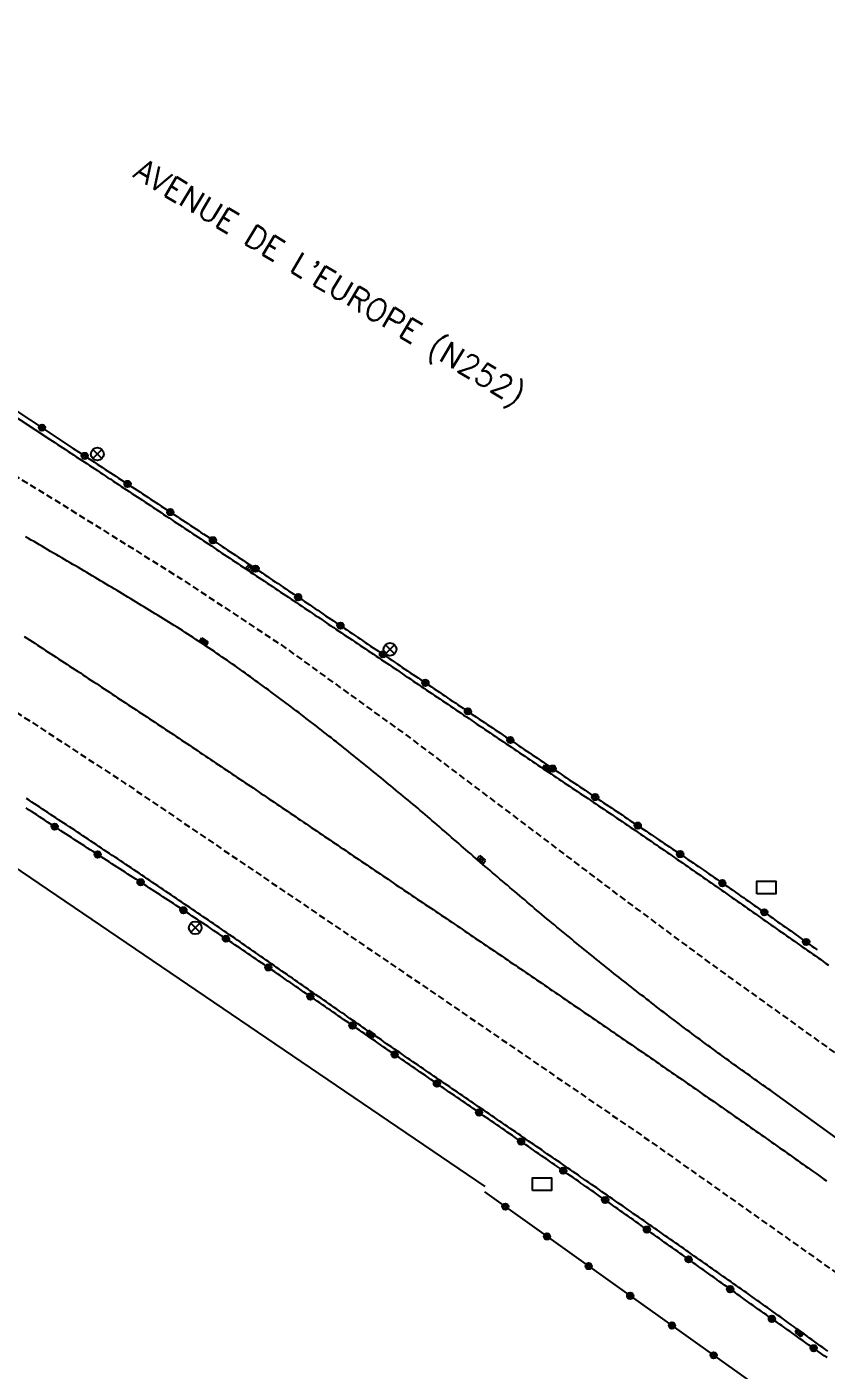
# Model space of a CAD drawing. Header units: millimetres. Extents: x 146603 to 147000, y 145000 to 146000.
# Drawn here: x 146772.8 to 146835.2, y 145455.9 to 145560.9 of the extents above; entities that cross this region are included whole.
import ezdxf
from ezdxf.enums import TextEntityAlignment as Align

# ---------------------------------------------------------------- set-up
doc = ezdxf.new("R2010")
doc.units = ezdxf.units.MM
doc.linetypes.add('DASHED', pattern=[0.75, 0.5, -0.25])
doc.layers.get('0').update_dxf_attribs({"linetype": 'CONTINUOUS'})
for name, color, linetype in [('W0001', 6, 'DASHED'), ('W0008', 7, 'CONTINUOUS'), ('W0302', 3, 'CONTINUOUS'), ('W0322', 7, 'CONTINUOUS'), ('W0400', 7, 'CONTINUOUS'), ('W0469', 7, 'CONTINUOUS'), ('W0989', 7, 'CONTINUOUS'), ('W1471', 7, 'CONTINUOUS')]:
    doc.layers.add(name, color=color, linetype=linetype)
doc.styles.get("Standard").update_dxf_attribs({"font": 'romans.shx', "width": 0.85})

# ---------------------------------------------------------------- blocks, each defined once
blk = doc.blocks.new('T400')
for p, q in [((-0.15, 0.3), (0.15, 0.3)), ((-0.15, -0.25), (-0.15, 0.3)), ((-0.15, 0.15), (0.15, 0.15)), ((-0.15, 0), (0.15, 0)), ((0.15, 0.3), (0.15, -0.25)), ((-0.15, -0.15), (0.15, -0.15)), ((-0.15, -0.25), (-0.15, -0.3)), ((-0.15, -0.3), (0.15, -0.3)), ((0.15, -0.3), (0.15, -0.25))]:
    blk.add_line(p, q)
blk = doc.blocks.new('t322o')
at = {"color": 0, "linetype": 'Continuous'}
for radius in [0.25, 0.15]:
    blk.add_circle((0, 0), radius, dxfattribs=at)
blk = doc.blocks.new('T1471')
at = {"color": 0, "linetype": 'Continuous', "flags": 128}
blk.add_lwpolyline([(-0.75, -0.5), (-0.75, 0.5), (0.75, 0.5), (0.75, -0.5), (-0.75, -0.5)], dxfattribs=at)
blk = doc.blocks.new('T469')
at = {"color": 0, "linetype": 'Continuous', "flags": 128}
for points in [[(-0.35, 0.35), (0.35, -0.35)], [(-0.35, -0.35), (0.35, 0.35)]]:
    blk.add_lwpolyline(points, dxfattribs=at)
at = {"color": 0, "linetype": 'Continuous'}
blk.add_circle((0, 0), 0.5, dxfattribs=at)

msp = doc.modelspace()

# ---------------------------------------------------------------- linework, layer by layer
at = {"layer": 'W0001', "flags": 128}
for points in [[(146714.9, 145560.92), (146724.94, 145554.52), (146735.19, 145548.21), (146738.35, 145546.27), (146761.41, 145532.19), (146774.7, 145524.09), (146784.8, 145517.78), (146792.59, 145512.64), (146802.53, 145505.46), (146810.69, 145499.32), (146818.86, 145493.13), (146826.23, 145487.66), (146834.69, 145481.59), (146880.26, 145448.49), (146904.77, 145430.26), (146927.27, 145413.09), (146944.16, 145399.93), (146958.38, 145388.56), (146973.74, 145376.12), (146987.79, 145364.62), (146999.88, 145354.6), (147000, 145354.47)], [(146707.97, 145547.94), (146718.01, 145541.72), (146727.45, 145535.75), (146731.66, 145533.03), (146747.75, 145522.96), (146762.31, 145513.63), (146780.42, 145501.8), (146803.62, 145486.04), (146821.35, 145473.88), (146838.75, 145461.58), (146858.15, 145447.62), (146875.23, 145435.06), (146889.27, 145424.64), (146903.97, 145413.6), (146918.15, 145402.7), (146933.24, 145390.94), (146951.24, 145376.69), (146968.38, 145362.75), (146981.19, 145352.26), (146988.79, 145345.98), (146998.14, 145339.83), (147000, 145338.11)]]:
    msp.add_lwpolyline(points, dxfattribs=at)
at = {"layer": 'W0008', "flags": 128}
for points in [[(146760.9, 145537.66), (146774.52, 145528.69), (146774.73, 145528.55), (146774.94, 145528.42), (146775.15, 145528.28), (146775.36, 145528.14), (146775.56, 145528.01), (146775.77, 145527.87), (146775.98, 145527.73), (146776.19, 145527.6), (146776.39, 145527.46), (146776.6, 145527.32), (146776.81, 145527.19), (146777.02, 145527.05), (146777.22, 145526.91), (146777.43, 145526.78), (146777.64, 145526.64), (146777.85, 145526.5), (146778.05, 145526.37), (146778.26, 145526.23), (146778.47, 145526.09), (146778.68, 145525.96), (146778.88, 145525.82), (146779.09, 145525.68), (146779.3, 145525.55), (146779.5, 145525.41), (146779.71, 145525.27), (146779.92, 145525.14), (146780.13, 145525), (146780.33, 145524.86), (146780.54, 145524.73), (146780.75, 145524.59), (146780.96, 145524.45), (146781.16, 145524.32), (146781.37, 145524.18), (146781.58, 145524.04), (146781.79, 145523.91), (146781.99, 145523.77), (146782.2, 145523.63), (146782.41, 145523.5), (146782.61, 145523.36), (146782.82, 145523.22), (146783.03, 145523.08), (146783.24, 145522.95), (146783.44, 145522.81), (146783.65, 145522.67), (146783.86, 145522.54), (146784.06, 145522.4), (146784.27, 145522.26), (146784.48, 145522.12), (146784.69, 145521.99), (146784.89, 145521.85), (146785.1, 145521.71), (146785.31, 145521.58), (146785.51, 145521.44), (146785.72, 145521.3), (146785.93, 145521.16), (146786.13, 145521.03), (146786.34, 145520.89), (146786.55, 145520.75), (146786.76, 145520.61), (146786.96, 145520.48), (146787.17, 145520.34), (146787.38, 145520.2), (146787.58, 145520.07), (146787.79, 145519.93), (146788, 145519.79), (146788.2, 145519.65), (146788.41, 145519.52), (146788.62, 145519.38), (146788.83, 145519.24), (146789.04, 145519.1), (146789.24, 145518.96), (146789.45, 145518.82), (146789.66, 145518.68), (146789.87, 145518.55), (146790.08, 145518.41), (146790.28, 145518.27), (146790.49, 145518.13), (146790.7, 145517.99), (146790.91, 145517.85), (146791.12, 145517.71), (146791.32, 145517.58), (146791.53, 145517.44), (146791.74, 145517.3), (146791.95, 145517.16), (146792.16, 145517.02), (146792.36, 145516.88), (146792.57, 145516.74), (146792.78, 145516.6), (146792.99, 145516.47), (146793.19, 145516.33), (146793.4, 145516.19), (146793.61, 145516.05), (146793.82, 145515.91), (146794.03, 145515.77), (146794.23, 145515.63), (146794.44, 145515.49), (146794.65, 145515.35), (146794.86, 145515.21), (146795.06, 145515.08), (146795.27, 145514.94), (146795.48, 145514.8), (146795.69, 145514.66), (146795.9, 145514.52), (146796.1, 145514.38), (146796.31, 145514.24), (146796.52, 145514.1), (146796.73, 145513.96), (146796.93, 145513.82), (146797.14, 145513.68), (146797.35, 145513.54), (146797.56, 145513.4), (146797.76, 145513.27), (146797.97, 145513.13), (146798.18, 145512.99), (146798.39, 145512.85), (146798.6, 145512.71), (146798.8, 145512.57), (146799.01, 145512.43), (146799.22, 145512.29), (146799.43, 145512.15), (146799.63, 145512.01), (146799.84, 145511.87), (146800.05, 145511.73), (146800.26, 145511.59), (146800.46, 145511.45), (146800.67, 145511.31), (146800.88, 145511.17), (146801.09, 145511.04), (146801.29, 145510.9), (146801.5, 145510.76), (146801.71, 145510.62), (146801.92, 145510.48), (146802.12, 145510.34), (146802.33, 145510.2), (146802.54, 145510.06), (146802.75, 145509.92), (146802.95, 145509.78), (146803.16, 145509.64), (146803.37, 145509.5), (146803.58, 145509.36), (146803.78, 145509.22), (146803.99, 145509.08), (146804.2, 145508.94), (146804.41, 145508.8), (146804.61, 145508.66), (146804.82, 145508.52), (146805.03, 145508.38), (146805.24, 145508.24), (146805.44, 145508.1), (146805.65, 145507.96), (146805.86, 145507.82), (146806.07, 145507.68), (146806.27, 145507.54), (146806.48, 145507.4), (146806.69, 145507.26), (146806.89, 145507.12), (146807.1, 145506.98), (146807.31, 145506.84), (146807.52, 145506.7), (146807.72, 145506.56), (146807.93, 145506.42), (146808.14, 145506.28), (146808.35, 145506.14), (146808.55, 145506), (146808.76, 145505.86), (146808.97, 145505.72), (146809.18, 145505.58), (146809.38, 145505.44), (146809.59, 145505.3), (146809.8, 145505.16), (146810.01, 145505.02), (146810.21, 145504.88), (146810.42, 145504.74), (146810.63, 145504.6), (146810.84, 145504.46), (146811.04, 145504.32), (146811.25, 145504.18), (146811.46, 145504.04), (146811.67, 145503.9), (146811.87, 145503.76), (146812.08, 145503.62), (146812.28, 145503.49), (146812.49, 145503.35), (146812.69, 145503.21), (146812.9, 145503.07), (146813.11, 145502.93), (146813.31, 145502.79), (146813.52, 145502.66), (146813.72, 145502.52), (146813.93, 145502.38), (146814.14, 145502.24), (146814.34, 145502.1), (146814.55, 145501.97), (146814.75, 145501.83), (146814.96, 145501.69), (146815.17, 145501.55), (146815.37, 145501.41), (146815.58, 145501.28), (146815.79, 145501.14), (146815.99, 145501), (146816.2, 145500.86), (146816.4, 145500.72), (146816.61, 145500.59), (146816.82, 145500.45), (146817.02, 145500.31), (146817.23, 145500.17), (146817.43, 145500.03), (146817.64, 145499.89), (146817.85, 145499.76), (146818.05, 145499.62), (146818.26, 145499.48), (146818.46, 145499.34), (146818.67, 145499.2), (146818.87, 145499.06), (146819.08, 145498.92), (146819.28, 145498.79), (146819.49, 145498.65), (146819.7, 145498.51), (146819.9, 145498.37), (146820.11, 145498.23), (146820.31, 145498.09), (146820.52, 145497.95), (146820.72, 145497.81), (146820.93, 145497.67), (146821.13, 145497.53), (146821.34, 145497.39), (146821.54, 145497.25), (146821.74, 145497.11), (146821.95, 145496.97), (146822.15, 145496.83), (146822.36, 145496.69), (146822.56, 145496.55), (146822.77, 145496.4), (146822.97, 145496.26), (146823.18, 145496.12), (146823.38, 145495.98), (146823.58, 145495.84), (146823.79, 145495.7), (146823.99, 145495.56), (146824.2, 145495.42), (146824.4, 145495.27), (146824.6, 145495.13), (146824.81, 145494.99), (146825.01, 145494.85), (146825.22, 145494.71), (146825.42, 145494.57), (146825.62, 145494.42), (146825.83, 145494.28), (146826.03, 145494.14), (146826.23, 145494), (146826.44, 145493.85), (146826.64, 145493.71), (146826.85, 145493.57), (146827.05, 145493.43), (146827.25, 145493.29), (146827.46, 145493.14), (146827.66, 145493), (146827.86, 145492.86), (146828.07, 145492.72), (146828.27, 145492.57), (146828.47, 145492.43), (146828.68, 145492.29), (146828.88, 145492.15), (146829.08, 145492), (146829.29, 145491.86), (146829.49, 145491.72), (146829.69, 145491.58), (146829.9, 145491.43), (146830.1, 145491.29), (146830.3, 145491.15), (146830.51, 145491.01), (146830.71, 145490.86), (146830.91, 145490.72), (146831.12, 145490.58), (146831.32, 145490.44), (146831.52, 145490.29), (146831.73, 145490.15), (146831.93, 145490.01), (146832.13, 145489.86), (146832.34, 145489.72), (146832.54, 145489.58), (146832.74, 145489.44), (146832.95, 145489.3), (146833.15, 145489.15), (146833.36, 145489.01), (146833.56, 145488.86), (146833.77, 145488.72), (146833.97, 145488.58), (146834.18, 145488.43), (146834.39, 145488.29), (146834.59, 145488.14), (146834.8, 145488), (146835, 145487.86), (146835.21, 145487.71), (146835.41, 145487.57)], [(146849.01, 145464.67), (146831.1, 145477.62), (146830.9, 145477.77), (146830.69, 145477.91), (146830.48, 145478.06), (146830.28, 145478.2), (146830.07, 145478.35), (146829.86, 145478.49), (146829.66, 145478.64), (146829.45, 145478.78), (146829.25, 145478.93), (146829.04, 145479.08), (146828.83, 145479.22), (146828.63, 145479.37), (146828.42, 145479.52), (146828.22, 145479.66), (146828.01, 145479.81), (146827.81, 145479.96), (146827.61, 145480.11), (146827.4, 145480.25), (146827.2, 145480.4), (146826.99, 145480.55), (146826.79, 145480.7), (146826.59, 145480.85), (146826.38, 145481), (146826.18, 145481.15), (146825.98, 145481.3), (146825.77, 145481.45), (146825.57, 145481.6), (146825.37, 145481.75), (146825.17, 145481.9), (146824.96, 145482.05), (146824.76, 145482.2), (146824.56, 145482.35), (146824.36, 145482.5), (146824.16, 145482.65), (146823.95, 145482.8), (146823.75, 145482.95), (146823.55, 145483.11), (146823.35, 145483.26), (146823.15, 145483.41), (146822.96, 145483.56), (146822.76, 145483.71), (146822.56, 145483.86), (146822.36, 145484.01), (146822.17, 145484.16), (146821.97, 145484.31), (146821.77, 145484.47), (146821.58, 145484.62), (146821.38, 145484.77), (146821.18, 145484.92), (146820.99, 145485.08), (146820.79, 145485.23), (146820.59, 145485.38), (146820.4, 145485.54), (146820.2, 145485.69), (146820.01, 145485.84), (146819.81, 145486), (146819.62, 145486.15), (146819.42, 145486.31), (146819.23, 145486.46), (146819.03, 145486.62), (146818.84, 145486.77), (146818.64, 145486.92), (146818.45, 145487.08), (146818.25, 145487.24), (146818.06, 145487.39), (146817.87, 145487.55), (146817.67, 145487.7), (146817.48, 145487.86), (146817.28, 145488.01), (146817.09, 145488.17), (146816.9, 145488.33), (146816.7, 145488.48), (146816.51, 145488.64), (146816.32, 145488.8), (146816.12, 145488.95), (146815.93, 145489.11), (146815.74, 145489.27), (146815.54, 145489.43), (146815.35, 145489.59), (146815.15, 145489.75), (146814.95, 145489.91), (146814.76, 145490.07), (146814.56, 145490.23), (146814.37, 145490.39), (146814.17, 145490.55), (146813.98, 145490.71), (146813.79, 145490.88), (146813.59, 145491.04), (146813.4, 145491.2), (146813.2, 145491.36), (146813.01, 145491.52), (146812.82, 145491.69), (146812.62, 145491.85), (146812.43, 145492.01), (146812.24, 145492.18), (146812.04, 145492.34), (146811.85, 145492.5), (146811.66, 145492.67), (146811.46, 145492.83), (146811.27, 145492.99), (146811.08, 145493.16), (146810.89, 145493.32), (146810.69, 145493.48), (146810.5, 145493.65), (146810.31, 145493.81), (146810.12, 145493.98), (146809.92, 145494.14), (146809.73, 145494.3), (146809.54, 145494.47), (146809.35, 145494.63), (146809.15, 145494.8), (146808.96, 145494.96), (146808.77, 145495.12), (146808.58, 145495.29), (146808.38, 145495.45), (146808.19, 145495.61), (146808.01, 145495.77), (146807.82, 145495.94), (146807.63, 145496.1), (146807.44, 145496.26), (146807.25, 145496.42), (146807.07, 145496.58), (146806.88, 145496.75), (146806.69, 145496.91), (146806.5, 145497.07), (146806.32, 145497.24), (146806.13, 145497.4), (146805.94, 145497.56), (146805.76, 145497.73), (146805.57, 145497.89), (146805.38, 145498.05), (146805.19, 145498.21), (146805.01, 145498.38), (146804.82, 145498.54), (146804.63, 145498.7), (146804.44, 145498.86), (146804.25, 145499.03), (146804.07, 145499.19), (146803.88, 145499.35), (146803.69, 145499.51), (146803.5, 145499.67), (146803.31, 145499.83), (146803.12, 145499.99), (146802.93, 145500.15), (146802.74, 145500.31), (146802.54, 145500.47), (146802.35, 145500.63), (146802.16, 145500.78), (146801.97, 145500.94), (146801.78, 145501.1), (146801.59, 145501.26), (146801.39, 145501.42), (146801.2, 145501.58), (146801.01, 145501.73), (146800.82, 145501.89), (146800.62, 145502.05), (146800.43, 145502.21), (146800.24, 145502.36), (146800.05, 145502.52), (146799.85, 145502.68), (146799.66, 145502.84), (146799.47, 145502.99), (146799.27, 145503.15), (146799.08, 145503.31), (146798.89, 145503.46), (146798.69, 145503.62), (146798.5, 145503.77), (146798.31, 145503.93), (146798.11, 145504.09), (146797.92, 145504.24), (146797.72, 145504.4), (146797.53, 145504.55), (146797.33, 145504.71), (146797.14, 145504.86), (146796.94, 145505.02), (146796.75, 145505.17), (146796.55, 145505.33), (146796.36, 145505.48), (146796.16, 145505.63), (146795.97, 145505.79), (146795.77, 145505.94), (146795.58, 145506.09), (146795.38, 145506.25), (146795.18, 145506.4), (146794.99, 145506.55), (146794.79, 145506.7), (146794.59, 145506.86), (146794.39, 145507.01), (146794.2, 145507.16), (146794, 145507.31), (146793.8, 145507.46), (146793.6, 145507.61), (146793.4, 145507.76), (146793.21, 145507.91), (146793.01, 145508.06), (146792.81, 145508.21), (146792.62, 145508.35), (146792.42, 145508.5), (146792.22, 145508.65), (146792.02, 145508.79), (146791.83, 145508.94), (146791.63, 145509.09), (146791.43, 145509.23), (146791.23, 145509.38), (146791.03, 145509.52), (146790.83, 145509.67), (146790.63, 145509.81), (146790.43, 145509.96), (146790.23, 145510.1), (146790.03, 145510.25), (146789.83, 145510.39), (146789.63, 145510.53), (146789.43, 145510.68), (146789.23, 145510.82), (146789.03, 145510.96), (146788.83, 145511.1), (146788.63, 145511.24), (146788.42, 145511.38), (146788.22, 145511.52), (146788.02, 145511.66), (146787.81, 145511.8), (146787.61, 145511.94), (146787.41, 145512.08), (146787.2, 145512.22), (146787, 145512.35), (146786.79, 145512.49), (146786.58, 145512.63), (146786.38, 145512.77), (146786.17, 145512.9), (146785.96, 145513.04), (146785.75, 145513.18), (146785.54, 145513.31), (146785.33, 145513.45), (146785.12, 145513.58), (146784.91, 145513.72), (146784.7, 145513.85), (146784.49, 145513.98), (146784.27, 145514.12), (146784.06, 145514.25), (146783.85, 145514.38), (146783.64, 145514.51), (146783.43, 145514.65), (146783.21, 145514.78), (146783, 145514.91), (146782.79, 145515.04), (146782.58, 145515.17), (146782.36, 145515.3), (146782.15, 145515.43), (146781.94, 145515.56), (146781.72, 145515.69), (146781.51, 145515.82), (146781.3, 145515.95), (146781.08, 145516.08), (146780.87, 145516.21), (146780.65, 145516.33), (146780.44, 145516.46), (146780.23, 145516.59), (146780.01, 145516.72), (146779.8, 145516.85), (146779.58, 145516.98), (146779.37, 145517.11), (146779.15, 145517.23), (146778.94, 145517.36), (146778.73, 145517.49), (146778.51, 145517.62), (146778.29, 145517.75), (146778.08, 145517.88), (146777.86, 145518.01), (146777.65, 145518.14), (146777.43, 145518.26), (146777.21, 145518.39), (146777, 145518.52), (146776.78, 145518.65), (146776.56, 145518.78), (146776.35, 145518.9), (146776.13, 145519.03), (146775.91, 145519.16), (146775.7, 145519.28), (146775.48, 145519.41), (146775.26, 145519.54), (146775.05, 145519.67), (146774.83, 145519.79), (146774.61, 145519.92), (146774.39, 145520.04), (146774.18, 145520.17), (146773.96, 145520.3), (146773.74, 145520.42), (146773.52, 145520.55), (146773.31, 145520.68), (146773.09, 145520.8), (146772.87, 145520.93), (146772.65, 145521.05)], [(146772.54, 145513.27), (146772.75, 145513.14), (146772.96, 145513), (146773.17, 145512.87), (146773.38, 145512.73), (146773.59, 145512.59), (146773.8, 145512.46), (146774, 145512.32), (146774.21, 145512.18), (146774.42, 145512.05), (146774.63, 145511.91), (146774.84, 145511.77), (146775.05, 145511.64), (146775.26, 145511.5), (146775.47, 145511.36), (146775.67, 145511.23), (146775.88, 145511.09), (146776.09, 145510.95), (146776.3, 145510.82), (146776.51, 145510.68), (146776.72, 145510.54), (146776.93, 145510.41), (146777.13, 145510.27), (146777.34, 145510.13), (146777.55, 145509.99), (146777.76, 145509.86), (146777.97, 145509.72), (146778.18, 145509.58), (146778.38, 145509.45), (146778.59, 145509.31), (146778.8, 145509.17), (146779.01, 145509.03), (146779.22, 145508.9), (146779.43, 145508.76), (146779.63, 145508.62), (146779.84, 145508.48), (146780.05, 145508.35), (146780.26, 145508.21), (146780.47, 145508.07), (146780.67, 145507.93), (146780.88, 145507.8), (146781.09, 145507.66), (146781.3, 145507.52), (146781.51, 145507.38), (146781.71, 145507.25), (146781.92, 145507.11), (146782.13, 145506.97), (146782.34, 145506.83), (146782.55, 145506.69), (146782.75, 145506.56), (146782.96, 145506.42), (146783.17, 145506.28), (146783.38, 145506.14), (146783.58, 145506), (146783.79, 145505.87), (146784, 145505.73), (146784.21, 145505.59), (146784.42, 145505.45), (146784.62, 145505.31), (146784.83, 145505.17), (146785.04, 145505.03), (146785.25, 145504.9), (146785.45, 145504.76), (146785.66, 145504.62), (146785.87, 145504.48), (146786.08, 145504.34), (146786.28, 145504.2), (146786.49, 145504.06), (146786.7, 145503.92), (146786.91, 145503.78), (146787.11, 145503.65), (146787.32, 145503.51), (146787.53, 145503.37), (146787.74, 145503.23), (146787.94, 145503.09), (146788.15, 145502.95), (146788.36, 145502.81), (146788.56, 145502.67), (146788.77, 145502.53), (146788.98, 145502.39), (146789.19, 145502.25), (146789.39, 145502.11), (146789.6, 145501.97), (146789.81, 145501.83), (146790.01, 145501.69), (146790.22, 145501.56), (146790.43, 145501.42), (146790.64, 145501.28), (146790.84, 145501.14), (146791.05, 145501), (146791.26, 145500.86), (146791.46, 145500.72), (146791.67, 145500.58), (146791.88, 145500.44), (146792.08, 145500.3), (146792.29, 145500.16), (146792.5, 145500.02), (146792.7, 145499.88), (146792.91, 145499.74), (146793.12, 145499.6), (146793.32, 145499.46), (146793.53, 145499.32), (146793.74, 145499.18), (146793.94, 145499.04), (146794.15, 145498.9), (146794.36, 145498.76), (146794.57, 145498.62), (146794.77, 145498.48), (146794.98, 145498.34), (146795.19, 145498.2), (146795.39, 145498.06), (146795.6, 145497.92), (146795.81, 145497.78), (146796.01, 145497.64), (146796.22, 145497.5), (146796.43, 145497.36), (146796.63, 145497.22), (146796.84, 145497.08), (146797.05, 145496.94), (146797.25, 145496.8), (146797.46, 145496.66), (146797.67, 145496.52), (146797.87, 145496.38), (146798.08, 145496.24), (146798.29, 145496.1), (146798.49, 145495.96), (146798.7, 145495.82), (146798.91, 145495.68), (146799.11, 145495.54), (146799.32, 145495.4), (146799.53, 145495.26), (146799.74, 145495.12), (146799.94, 145494.98), (146800.15, 145494.84), (146800.36, 145494.7), (146800.56, 145494.56), (146800.77, 145494.42), (146800.98, 145494.28), (146801.19, 145494.14), (146801.39, 145494), (146801.6, 145493.86), (146801.81, 145493.72), (146802.02, 145493.58), (146802.22, 145493.44), (146802.43, 145493.3), (146802.64, 145493.16), (146802.85, 145493.02), (146803.05, 145492.88), (146803.26, 145492.74), (146803.47, 145492.6), (146803.67, 145492.46), (146803.88, 145492.32), (146804.09, 145492.18), (146804.3, 145492.04), (146804.5, 145491.91), (146804.71, 145491.77), (146804.92, 145491.63), (146805.13, 145491.49), (146805.33, 145491.35), (146805.54, 145491.21), (146805.75, 145491.07), (146805.96, 145490.93), (146806.16, 145490.79), (146806.37, 145490.65), (146806.58, 145490.51), (146806.78, 145490.37), (146806.99, 145490.23), (146807.2, 145490.09), (146807.41, 145489.95), (146807.61, 145489.8), (146807.82, 145489.66), (146808.03, 145489.52), (146808.23, 145489.38), (146808.44, 145489.24), (146808.65, 145489.1), (146808.86, 145488.96), (146809.06, 145488.82), (146809.27, 145488.68), (146809.48, 145488.54), (146809.68, 145488.4), (146809.89, 145488.26), (146810.1, 145488.12), (146810.31, 145487.98), (146810.51, 145487.84), (146810.72, 145487.7), (146810.93, 145487.56), (146811.13, 145487.42), (146811.34, 145487.28), (146811.55, 145487.14), (146811.75, 145487), (146811.96, 145486.86), (146812.17, 145486.71), (146812.37, 145486.57), (146812.58, 145486.43), (146812.79, 145486.29), (146812.99, 145486.15), (146813.2, 145486.01), (146813.41, 145485.87), (146813.61, 145485.73), (146813.82, 145485.59), (146814.03, 145485.44), (146814.24, 145485.3), (146814.44, 145485.16), (146814.65, 145485.02), (146814.86, 145484.88), (146815.06, 145484.73), (146815.27, 145484.59), (146815.48, 145484.45), (146815.69, 145484.31), (146815.89, 145484.17), (146816.1, 145484.03), (146816.31, 145483.88), (146816.52, 145483.74), (146816.72, 145483.6), (146816.93, 145483.46), (146817.14, 145483.32), (146817.34, 145483.17), (146817.55, 145483.03), (146817.76, 145482.89), (146817.97, 145482.75), (146818.17, 145482.61), (146818.38, 145482.46), (146818.59, 145482.32), (146818.79, 145482.18), (146819, 145482.04), (146819.21, 145481.9), (146819.42, 145481.75), (146819.62, 145481.61), (146819.83, 145481.47), (146820.04, 145481.33), (146820.24, 145481.18), (146820.45, 145481.04), (146820.66, 145480.9), (146820.86, 145480.76), (146821.07, 145480.61), (146821.28, 145480.47), (146821.49, 145480.33), (146821.69, 145480.19), (146821.9, 145480.04), (146822.11, 145479.9), (146822.31, 145479.76), (146822.52, 145479.62), (146822.73, 145479.47), (146822.93, 145479.33), (146823.14, 145479.19), (146823.35, 145479.05), (146823.55, 145478.9), (146823.76, 145478.76), (146823.97, 145478.62), (146824.17, 145478.47), (146824.38, 145478.33), (146824.59, 145478.19), (146824.79, 145478.04), (146825, 145477.9), (146825.2, 145477.76), (146825.41, 145477.61), (146825.62, 145477.47), (146825.82, 145477.33), (146826.03, 145477.18), (146826.24, 145477.04), (146826.44, 145476.9), (146826.65, 145476.75), (146826.85, 145476.61), (146827.06, 145476.47), (146827.27, 145476.32), (146827.47, 145476.18), (146827.68, 145476.04), (146827.88, 145475.89), (146828.09, 145475.75), (146828.3, 145475.6), (146828.5, 145475.46), (146828.71, 145475.32), (146828.91, 145475.17), (146829.12, 145475.03), (146829.32, 145474.89), (146829.53, 145474.74), (146829.73, 145474.6), (146829.94, 145474.45), (146830.14, 145474.31), (146830.35, 145474.17), (146830.55, 145474.02), (146830.75, 145473.88), (146830.96, 145473.74), (146831.16, 145473.59), (146831.37, 145473.45), (146831.57, 145473.3), (146831.78, 145473.16), (146831.98, 145473.02), (146832.18, 145472.87), (146832.39, 145472.73), (146832.59, 145472.58), (146832.8, 145472.44), (146833, 145472.3), (146833.2, 145472.15), (146833.41, 145472.01), (146833.61, 145471.86), (146833.81, 145471.72), (146834.02, 145471.57), (146834.22, 145471.43), (146834.43, 145471.28), (146834.63, 145471.14), (146834.83, 145470.99), (146835.04, 145470.85), (146835.24, 145470.7)], [(146835.36, 145457.38), (146835.16, 145457.53), (146834.95, 145457.68), (146834.75, 145457.82), (146834.54, 145457.97), (146834.34, 145458.12), (146834.14, 145458.27), (146833.93, 145458.42), (146833.73, 145458.56), (146833.52, 145458.71), (146833.32, 145458.86), (146833.11, 145459.01), (146832.91, 145459.15), (146832.71, 145459.3), (146832.5, 145459.45), (146832.3, 145459.59), (146832.09, 145459.74), (146831.89, 145459.89), (146831.68, 145460.04), (146831.48, 145460.18), (146831.27, 145460.33), (146831.07, 145460.48), (146830.86, 145460.62), (146830.66, 145460.77), (146830.45, 145460.92), (146830.25, 145461.06), (146830.04, 145461.21), (146829.84, 145461.35), (146829.63, 145461.5), (146829.43, 145461.64), (146829.22, 145461.79), (146829.02, 145461.94), (146828.81, 145462.08), (146828.61, 145462.23), (146828.4, 145462.37), (146828.2, 145462.52), (146827.99, 145462.66), (146827.79, 145462.81), (146827.58, 145462.95), (146827.38, 145463.1), (146827.17, 145463.24), (146826.96, 145463.39), (146826.76, 145463.53), (146826.55, 145463.68), (146826.35, 145463.82), (146826.14, 145463.97), (146825.94, 145464.11), (146825.73, 145464.25), (146825.53, 145464.4), (146825.32, 145464.54), (146825.12, 145464.69), (146824.91, 145464.83), (146824.7, 145464.98), (146824.5, 145465.12), (146824.29, 145465.27), (146824.09, 145465.41), (146823.88, 145465.55), (146823.68, 145465.7), (146823.47, 145465.84), (146823.26, 145465.99), (146823.06, 145466.13), (146822.85, 145466.27), (146822.65, 145466.42), (146822.44, 145466.56), (146822.23, 145466.71), (146822.03, 145466.85), (146821.82, 145466.99), (146821.62, 145467.14), (146821.41, 145467.28), (146821.2, 145467.43), (146821, 145467.57), (146820.79, 145467.71), (146820.59, 145467.86), (146820.38, 145468), (146820.17, 145468.14), (146819.97, 145468.29), (146819.76, 145468.43), (146819.56, 145468.57), (146819.35, 145468.72), (146819.14, 145468.86), (146818.94, 145469), (146818.73, 145469.15), (146818.52, 145469.29), (146818.32, 145469.43), (146818.11, 145469.58), (146817.91, 145469.72), (146817.7, 145469.86), (146817.5, 145470), (146817.29, 145470.15), (146817.09, 145470.29), (146816.88, 145470.43), (146816.68, 145470.57), (146816.47, 145470.71), (146816.27, 145470.85), (146816.06, 145471), (146815.86, 145471.14), (146815.65, 145471.28), (146815.45, 145471.42), (146815.24, 145471.56), (146815.04, 145471.7), (146814.83, 145471.85), (146814.63, 145471.99), (146814.42, 145472.13), (146814.22, 145472.27), (146814.01, 145472.41), (146813.81, 145472.55), (146813.6, 145472.69), (146813.4, 145472.83), (146813.19, 145472.98), (146812.99, 145473.12), (146812.78, 145473.26), (146812.58, 145473.4), (146812.37, 145473.54), (146812.17, 145473.68), (146811.96, 145473.82), (146811.76, 145473.96), (146811.55, 145474.1), (146811.35, 145474.25), (146811.14, 145474.39), (146810.93, 145474.53), (146810.73, 145474.67), (146810.52, 145474.81), (146810.32, 145474.95), (146810.11, 145475.09), (146809.91, 145475.23), (146809.7, 145475.37), (146809.5, 145475.51), (146809.29, 145475.66), (146809.09, 145475.8), (146808.88, 145475.94), (146808.67, 145476.08), (146808.47, 145476.22), (146808.26, 145476.36), (146808.06, 145476.5), (146807.85, 145476.64), (146807.65, 145476.78), (146807.44, 145476.92), (146807.24, 145477.06), (146807.03, 145477.2), (146806.83, 145477.35), (146806.62, 145477.49), (146806.41, 145477.63), (146806.21, 145477.77), (146806, 145477.91), (146805.8, 145478.05), (146805.59, 145478.19), (146805.39, 145478.33), (146805.18, 145478.47), (146804.98, 145478.61), (146804.77, 145478.75), (146804.56, 145478.89), (146804.36, 145479.04), (146804.15, 145479.18), (146803.95, 145479.32), (146803.74, 145479.46), (146803.54, 145479.6), (146803.33, 145479.74), (146803.13, 145479.88), (146802.92, 145480.02), (146802.72, 145480.16), (146802.51, 145480.3), (146802.31, 145480.44), (146802.1, 145480.59), (146801.89, 145480.73), (146801.69, 145480.87), (146801.48, 145481.01), (146801.28, 145481.15), (146801.07, 145481.29), (146800.87, 145481.43), (146800.66, 145481.57), (146800.46, 145481.72), (146800.25, 145481.86), (146800.05, 145482), (146799.84, 145482.14), (146799.64, 145482.28), (146799.43, 145482.42), (146799.23, 145482.56), (146799.02, 145482.7), (146798.82, 145482.85), (146798.61, 145482.99), (146798.41, 145483.13), (146798.2, 145483.27), (146798, 145483.41), (146797.79, 145483.55), (146797.59, 145483.7), (146797.38, 145483.84), (146797.18, 145483.98), (146796.97, 145484.12), (146796.77, 145484.26), (146796.56, 145484.41), (146796.36, 145484.55), (146796.16, 145484.69), (146795.95, 145484.83), (146795.75, 145484.98), (146795.54, 145485.12), (146795.34, 145485.26), (146795.13, 145485.4), (146794.93, 145485.54), (146794.73, 145485.69), (146794.52, 145485.83), (146794.32, 145485.97), (146794.11, 145486.11), (146793.91, 145486.26), (146793.7, 145486.4), (146793.5, 145486.54), (146793.29, 145486.68), (146793.09, 145486.83), (146792.89, 145486.97), (146792.68, 145487.11), (146792.48, 145487.25), (146792.27, 145487.39), (146792.07, 145487.54), (146791.86, 145487.68), (146791.66, 145487.82), (146791.45, 145487.96), (146791.25, 145488.11), (146791.05, 145488.25), (146790.84, 145488.39), (146790.64, 145488.53), (146790.43, 145488.67), (146790.23, 145488.82), (146790.02, 145488.96), (146789.82, 145489.1), (146789.61, 145489.24), (146789.41, 145489.38), (146789.2, 145489.52), (146789, 145489.67), (146788.79, 145489.81), (146788.59, 145489.95), (146788.38, 145490.09), (146788.18, 145490.23), (146787.97, 145490.37), (146787.77, 145490.51), (146787.56, 145490.65), (146787.36, 145490.8), (146787.15, 145490.94), (146786.95, 145491.08), (146786.74, 145491.22), (146786.53, 145491.36), (146786.33, 145491.5), (146786.12, 145491.64), (146785.91, 145491.78), (146785.7, 145491.92), (146785.5, 145492.07), (146785.29, 145492.21), (146785.08, 145492.35), (146784.87, 145492.49), (146784.66, 145492.63), (146784.45, 145492.77), (146784.24, 145492.92), (146784.03, 145493.06), (146783.83, 145493.2), (146783.62, 145493.34), (146783.41, 145493.48), (146783.2, 145493.62), (146782.99, 145493.76), (146782.78, 145493.9), (146782.57, 145494.04), (146782.36, 145494.19), (146782.15, 145494.33), (146781.94, 145494.47), (146781.74, 145494.61), (146781.53, 145494.75), (146781.32, 145494.89), (146781.11, 145495.03), (146780.9, 145495.17), (146780.69, 145495.31), (146780.48, 145495.45), (146780.27, 145495.59), (146780.06, 145495.73), (146779.85, 145495.87), (146779.64, 145496.01), (146779.43, 145496.15), (146779.22, 145496.29), (146779.01, 145496.43), (146778.8, 145496.57), (146778.59, 145496.71), (146778.38, 145496.85), (146778.17, 145496.99), (146777.96, 145497.13), (146777.75, 145497.27), (146777.54, 145497.41), (146777.33, 145497.55), (146777.12, 145497.69), (146776.91, 145497.83), (146776.7, 145497.97), (146776.49, 145498.11), (146776.28, 145498.25), (146776.07, 145498.39), (146775.86, 145498.53), (146775.65, 145498.67), (146775.44, 145498.81), (146775.23, 145498.94), (146775.02, 145499.08), (146774.81, 145499.22), (146774.6, 145499.36), (146774.39, 145499.5), (146774.19, 145499.63), (146773.98, 145499.77), (146773.77, 145499.91), (146773.56, 145500.05), (146773.35, 145500.18), (146773.14, 145500.32), (146772.94, 145500.46), (146772.73, 145500.59)]]:
    msp.add_lwpolyline(points, dxfattribs=at)
at = {"layer": 'W0302', "flags": 128}
msp.add_lwpolyline([(146808.58, 145470.26), (146770.27, 145496.27), (146729.54, 145523.34)], dxfattribs=at)
at = {"layer": 'W0322', "flags": 128}
for points in [[(146759.67, 145539.04), (146776.37, 145527.97), (146776.58, 145527.83), (146776.79, 145527.7), (146777, 145527.56), (146777.21, 145527.43), (146777.41, 145527.29), (146777.62, 145527.15), (146777.83, 145527.02), (146778.04, 145526.88), (146778.25, 145526.74), (146778.46, 145526.61), (146778.67, 145526.47), (146778.87, 145526.33), (146779.08, 145526.2), (146779.29, 145526.06), (146779.5, 145525.92), (146779.71, 145525.79), (146779.92, 145525.65), (146780.12, 145525.52), (146780.33, 145525.38), (146780.54, 145525.24), (146780.75, 145525.1), (146780.96, 145524.97), (146781.17, 145524.83), (146781.37, 145524.69), (146781.58, 145524.56), (146781.79, 145524.42), (146782, 145524.28), (146782.21, 145524.15), (146782.41, 145524.01), (146782.62, 145523.87), (146782.83, 145523.74), (146783.04, 145523.6), (146783.25, 145523.46), (146783.45, 145523.32), (146783.66, 145523.19), (146783.87, 145523.05), (146784.08, 145522.91), (146784.29, 145522.78), (146784.49, 145522.64), (146784.7, 145522.5), (146784.91, 145522.36), (146785.12, 145522.23), (146785.32, 145522.09), (146785.53, 145521.95), (146785.74, 145521.81), (146785.95, 145521.68), (146786.16, 145521.54), (146786.36, 145521.4), (146786.57, 145521.26), (146786.78, 145521.13), (146786.99, 145520.99), (146787.19, 145520.85), (146787.4, 145520.71), (146787.61, 145520.58), (146787.82, 145520.44), (146788.02, 145520.3), (146788.23, 145520.16), (146788.44, 145520.02), (146788.65, 145519.89), (146788.85, 145519.75), (146789.06, 145519.61), (146789.27, 145519.47), (146789.48, 145519.33), (146789.68, 145519.2), (146789.89, 145519.06), (146790.1, 145518.92), (146790.31, 145518.78), (146790.51, 145518.64), (146790.72, 145518.51), (146790.93, 145518.37), (146791.14, 145518.23), (146791.34, 145518.09), (146791.55, 145517.95), (146791.76, 145517.81), (146791.96, 145517.67), (146792.17, 145517.54), (146792.38, 145517.4), (146792.59, 145517.26), (146792.79, 145517.12), (146793, 145516.98), (146793.21, 145516.84), (146793.41, 145516.7), (146793.62, 145516.56), (146793.83, 145516.42), (146794.03, 145516.29), (146794.24, 145516.15), (146794.45, 145516.01), (146794.65, 145515.87), (146794.86, 145515.73), (146795.07, 145515.59), (146795.27, 145515.45), (146795.48, 145515.31), (146795.69, 145515.17), (146795.89, 145515.03), (146796.1, 145514.89), (146796.31, 145514.75), (146796.51, 145514.62), (146796.72, 145514.48), (146796.93, 145514.34), (146797.13, 145514.2), (146797.34, 145514.06), (146797.55, 145513.92), (146797.75, 145513.78), (146797.96, 145513.64), (146798.17, 145513.5), (146798.37, 145513.36), (146798.58, 145513.22), (146798.79, 145513.08), (146798.99, 145512.94), (146799.2, 145512.8), (146799.41, 145512.66), (146799.61, 145512.52), (146799.82, 145512.38), (146800.03, 145512.25), (146800.23, 145512.11), (146800.44, 145511.97), (146800.65, 145511.83), (146800.85, 145511.69), (146801.06, 145511.55), (146801.27, 145511.41), (146801.47, 145511.27), (146801.68, 145511.13), (146801.89, 145510.99), (146802.09, 145510.85), (146802.3, 145510.71), (146802.51, 145510.57), (146802.71, 145510.43), (146802.92, 145510.3), (146803.13, 145510.16), (146803.34, 145510.02), (146803.54, 145509.88), (146803.75, 145509.74), (146803.96, 145509.6), (146804.17, 145509.46), (146804.37, 145509.32), (146804.58, 145509.18), (146804.79, 145509.04), (146804.99, 145508.9), (146805.2, 145508.76), (146805.41, 145508.62), (146805.62, 145508.48), (146805.82, 145508.34), (146806.03, 145508.2), (146806.24, 145508.07), (146806.44, 145507.93), (146806.65, 145507.79), (146806.86, 145507.65), (146807.07, 145507.51), (146807.27, 145507.37), (146807.48, 145507.23), (146807.69, 145507.09), (146807.89, 145506.95), (146808.1, 145506.81), (146808.31, 145506.67), (146808.52, 145506.53), (146808.72, 145506.39), (146808.93, 145506.25), (146809.14, 145506.11), (146809.35, 145505.97), (146809.55, 145505.83), (146809.76, 145505.7), (146809.97, 145505.56), (146810.17, 145505.42), (146810.38, 145505.28), (146810.59, 145505.14), (146810.8, 145505), (146811, 145504.86), (146811.21, 145504.72), (146811.42, 145504.58), (146811.62, 145504.44), (146811.83, 145504.3), (146812.04, 145504.16), (146812.25, 145504.02), (146812.45, 145503.88), (146812.66, 145503.74), (146812.87, 145503.6), (146813.07, 145503.46), (146813.28, 145503.32), (146813.49, 145503.19), (146813.7, 145503.05), (146813.9, 145502.91), (146814.11, 145502.77), (146814.32, 145502.63), (146814.52, 145502.49), (146814.73, 145502.35), (146814.94, 145502.21), (146815.14, 145502.07), (146815.35, 145501.93), (146815.55, 145501.79), (146815.76, 145501.66), (146815.97, 145501.52), (146816.17, 145501.38), (146816.38, 145501.24), (146816.59, 145501.1), (146816.79, 145500.97), (146817, 145500.83), (146817.2, 145500.69), (146817.41, 145500.55), (146817.62, 145500.41), (146817.82, 145500.27), (146818.03, 145500.14), (146818.24, 145500), (146818.44, 145499.86), (146818.65, 145499.72), (146818.86, 145499.58), (146819.06, 145499.45), (146819.27, 145499.31), (146819.47, 145499.17), (146819.68, 145499.03), (146819.89, 145498.89), (146820.09, 145498.75), (146820.3, 145498.62), (146820.51, 145498.48), (146820.71, 145498.34), (146820.92, 145498.2), (146821.12, 145498.06), (146821.33, 145497.92), (146821.54, 145497.79), (146821.74, 145497.65), (146821.95, 145497.51), (146822.15, 145497.37), (146822.36, 145497.23), (146822.57, 145497.09), (146822.77, 145496.95), (146822.98, 145496.81), (146823.18, 145496.67), (146823.39, 145496.54), (146823.6, 145496.4), (146823.8, 145496.26), (146824.01, 145496.12), (146824.21, 145495.98), (146824.42, 145495.84), (146824.62, 145495.7), (146824.83, 145495.56), (146825.03, 145495.42), (146825.24, 145495.28), (146825.44, 145495.14), (146825.65, 145495), (146825.85, 145494.86), (146826.06, 145494.72), (146826.26, 145494.57), (146826.47, 145494.43), (146826.68, 145494.29), (146826.89, 145494.14), (146827.09, 145494), (146827.3, 145493.86), (146827.51, 145493.71), (146827.71, 145493.57), (146827.92, 145493.42), (146828.13, 145493.28), (146828.33, 145493.14), (146828.54, 145492.99), (146828.75, 145492.85), (146828.95, 145492.7), (146829.16, 145492.56), (146829.37, 145492.42), (146829.57, 145492.27), (146829.78, 145492.13), (146829.99, 145491.98), (146830.19, 145491.84), (146830.4, 145491.69), (146830.61, 145491.55), (146830.81, 145491.4), (146831.02, 145491.26), (146831.22, 145491.11), (146831.43, 145490.96), (146831.63, 145490.82), (146831.84, 145490.67), (146832.05, 145490.53), (146832.25, 145490.38), (146832.46, 145490.24), (146832.66, 145490.09), (146832.87, 145489.94), (146833.07, 145489.8), (146833.28, 145489.65), (146833.48, 145489.5), (146833.69, 145489.36), (146833.89, 145489.21), (146834.1, 145489.06), (146834.3, 145488.92), (146834.51, 145488.77)], [(146835.29, 145456.89), (146835.08, 145457.03), (146834.87, 145457.18), (146834.67, 145457.32), (146834.46, 145457.47), (146834.25, 145457.61), (146834.05, 145457.76), (146833.84, 145457.9), (146833.64, 145458.05), (146833.43, 145458.19), (146833.22, 145458.34), (146833.02, 145458.48), (146832.81, 145458.63), (146832.61, 145458.77), (146832.4, 145458.92), (146832.19, 145459.06), (146831.99, 145459.21), (146831.78, 145459.36), (146831.58, 145459.5), (146831.37, 145459.65), (146831.17, 145459.79), (146830.96, 145459.94), (146830.75, 145460.08), (146830.55, 145460.23), (146830.34, 145460.37), (146830.14, 145460.52), (146829.93, 145460.66), (146829.73, 145460.81), (146829.52, 145460.95), (146829.32, 145461.1), (146829.11, 145461.24), (146828.91, 145461.39), (146828.71, 145461.54), (146828.5, 145461.68), (146828.3, 145461.83), (146828.1, 145461.97), (146827.89, 145462.12), (146827.69, 145462.26), (146827.48, 145462.41), (146827.28, 145462.55), (146827.08, 145462.7), (146826.87, 145462.84), (146826.67, 145462.99), (146826.47, 145463.14), (146826.26, 145463.28), (146826.06, 145463.43), (146825.86, 145463.57), (146825.65, 145463.72), (146825.45, 145463.86), (146825.25, 145464.01), (146825.04, 145464.16), (146824.84, 145464.3), (146824.64, 145464.45), (146824.43, 145464.59), (146824.23, 145464.74), (146824.03, 145464.89), (146823.82, 145465.03), (146823.62, 145465.18), (146823.42, 145465.32), (146823.21, 145465.47), (146823.01, 145465.61), (146822.8, 145465.76), (146822.6, 145465.9), (146822.4, 145466.05), (146822.19, 145466.2), (146821.99, 145466.34), (146821.79, 145466.49), (146821.58, 145466.63), (146821.38, 145466.78), (146821.18, 145466.92), (146820.97, 145467.07), (146820.77, 145467.21), (146820.56, 145467.36), (146820.36, 145467.5), (146820.16, 145467.65), (146819.95, 145467.79), (146819.75, 145467.94), (146819.54, 145468.08), (146819.34, 145468.23), (146819.13, 145468.37), (146818.93, 145468.52), (146818.73, 145468.66), (146818.52, 145468.8), (146818.32, 145468.95), (146818.11, 145469.09), (146817.91, 145469.24), (146817.7, 145469.38), (146817.5, 145469.52), (146817.29, 145469.67), (146817.09, 145469.81), (146816.88, 145469.95), (146816.68, 145470.1), (146816.47, 145470.24), (146816.27, 145470.38), (146816.06, 145470.53), (146815.86, 145470.67), (146815.65, 145470.81), (146815.44, 145470.96), (146815.24, 145471.1), (146815.03, 145471.24), (146814.83, 145471.39), (146814.62, 145471.53), (146814.42, 145471.67), (146814.21, 145471.82), (146814.01, 145471.96), (146813.8, 145472.1), (146813.6, 145472.24), (146813.39, 145472.39), (146813.18, 145472.53), (146812.98, 145472.67), (146812.77, 145472.81), (146812.57, 145472.96), (146812.36, 145473.1), (146812.16, 145473.24), (146811.95, 145473.39), (146811.74, 145473.53), (146811.54, 145473.67), (146811.33, 145473.81), (146811.13, 145473.95), (146810.92, 145474.1), (146810.71, 145474.24), (146810.51, 145474.38), (146810.3, 145474.52), (146810.1, 145474.67), (146809.89, 145474.81), (146809.68, 145474.95), (146809.48, 145475.09), (146809.27, 145475.24), (146809.07, 145475.38), (146808.86, 145475.52), (146808.65, 145475.66), (146808.45, 145475.8), (146808.24, 145475.95), (146808.04, 145476.09), (146807.83, 145476.23), (146807.62, 145476.37), (146807.42, 145476.51), (146807.21, 145476.66), (146807.01, 145476.8), (146806.8, 145476.94), (146806.59, 145477.08), (146806.39, 145477.22), (146806.18, 145477.37), (146805.97, 145477.51), (146805.77, 145477.65), (146805.56, 145477.79), (146805.36, 145477.93), (146805.15, 145478.07), (146804.94, 145478.22), (146804.74, 145478.36), (146804.53, 145478.5), (146804.32, 145478.64), (146804.12, 145478.78), (146803.91, 145478.93), (146803.71, 145479.07), (146803.5, 145479.21), (146803.29, 145479.35), (146803.09, 145479.49), (146802.88, 145479.63), (146802.67, 145479.78), (146802.47, 145479.92), (146802.26, 145480.06), (146802.05, 145480.2), (146801.85, 145480.34), (146801.64, 145480.48), (146801.44, 145480.63), (146801.23, 145480.77), (146801.02, 145480.91), (146800.82, 145481.05), (146800.61, 145481.19), (146800.4, 145481.34), (146800.2, 145481.48), (146799.99, 145481.62), (146799.78, 145481.76), (146799.58, 145481.9), (146799.37, 145482.05), (146799.16, 145482.19), (146798.96, 145482.33), (146798.75, 145482.48), (146798.54, 145482.62), (146798.33, 145482.76), (146798.13, 145482.9), (146797.92, 145483.05), (146797.71, 145483.19), (146797.51, 145483.33), (146797.3, 145483.48), (146797.09, 145483.62), (146796.89, 145483.76), (146796.68, 145483.9), (146796.47, 145484.05), (146796.26, 145484.19), (146796.06, 145484.33), (146795.85, 145484.48), (146795.64, 145484.62), (146795.44, 145484.76), (146795.23, 145484.9), (146795.02, 145485.05), (146794.82, 145485.19), (146794.61, 145485.33), (146794.4, 145485.47), (146794.19, 145485.62), (146793.99, 145485.76), (146793.78, 145485.9), (146793.57, 145486.05), (146793.37, 145486.19), (146793.16, 145486.33), (146792.95, 145486.47), (146792.74, 145486.62), (146792.54, 145486.76), (146792.33, 145486.9), (146792.12, 145487.04), (146791.91, 145487.18), (146791.71, 145487.33), (146791.5, 145487.47), (146791.29, 145487.61), (146791.08, 145487.75), (146790.88, 145487.89), (146790.67, 145488.04), (146790.46, 145488.18), (146790.25, 145488.32), (146790.05, 145488.46), (146789.84, 145488.6), (146789.63, 145488.74), (146789.42, 145488.89), (146789.21, 145489.03), (146789, 145489.17), (146788.8, 145489.31), (146788.59, 145489.45), (146788.38, 145489.59), (146788.17, 145489.73), (146787.96, 145489.87), (146787.75, 145490.01), (146787.55, 145490.15), (146787.34, 145490.29), (146787.13, 145490.44), (146786.92, 145490.58), (146786.71, 145490.72), (146786.5, 145490.86), (146786.29, 145490.99), (146786.08, 145491.13), (146785.88, 145491.27), (146785.67, 145491.41), (146785.46, 145491.55), (146785.25, 145491.69), (146785.04, 145491.83), (146784.83, 145491.96), (146784.63, 145492.1), (146784.42, 145492.24), (146784.21, 145492.38), (146784, 145492.51), (146783.79, 145492.65), (146783.58, 145492.79), (146783.37, 145492.92), (146783.16, 145493.06), (146782.95, 145493.2), (146782.75, 145493.33), (146782.54, 145493.47), (146782.33, 145493.6), (146782.12, 145493.74), (146781.91, 145493.88), (146781.7, 145494.01), (146781.49, 145494.15), (146781.28, 145494.28), (146781.07, 145494.42), (146780.86, 145494.56), (146780.65, 145494.69), (146780.44, 145494.83), (146780.23, 145494.96), (146780.02, 145495.1), (146779.81, 145495.23), (146779.6, 145495.37), (146779.39, 145495.5), (146779.18, 145495.64), (146778.97, 145495.78), (146778.76, 145495.91), (146778.55, 145496.05), (146778.34, 145496.18), (146778.13, 145496.32), (146777.92, 145496.45), (146777.71, 145496.59), (146777.5, 145496.72), (146777.29, 145496.86), (146777.08, 145496.99), (146776.87, 145497.13), (146776.66, 145497.27), (146776.45, 145497.4), (146776.24, 145497.54), (146776.03, 145497.67), (146775.82, 145497.81), (146775.62, 145497.94), (146775.41, 145498.08), (146775.2, 145498.22), (146774.99, 145498.35), (146774.78, 145498.49), (146774.57, 145498.63), (146774.36, 145498.76), (146774.15, 145498.9), (146773.94, 145499.04), (146773.73, 145499.17), (146773.52, 145499.31), (146773.31, 145499.45), (146773.1, 145499.58), (146772.89, 145499.72), (146772.69, 145499.86)], [(146808.52, 145469.85), (146824.44, 145458.49), (146837.48, 145449.18), (146847.08, 145442.25), (146863.25, 145430.44), (146876.79, 145420.51)]]:
    msp.add_lwpolyline(points, dxfattribs=at)

# ---------------------------------------------------------------- block references
at = {"layer": 'W0322'}
for p, rotation in [((146773.93, 145529.59), 326.4657346083907), ((146777.27, 145527.38), 326.8385638743964), ((146780.62, 145525.19), 326.7077421491547), ((146783.96, 145522.99), 326.5769193989648), ((146787.29, 145520.79), 326.4460969880008), ((146790.62, 145518.57), 326.2855238835052), ((146793.95, 145516.34), 326.0854913270768), ((146797.26, 145514.11), 325.9952154932973), ((146800.58, 145511.87), 326.0146971229099), ((146803.9, 145509.64), 326.0700136158309), ((146807.22, 145507.41), 326.0668060252898), ((146810.54, 145505.17), 326.0582341570797), ((146813.85, 145502.94), 326.0442980338576), ((146817.17, 145500.71), 326.1957638984169), ((146774.92, 145498.4), 146.9148391213144), ((146820.5, 145498.48), 326.1528786001009), ((146778.28, 145496.22), 147.1721065790254), ((146823.81, 145496.25), 325.8100386611304), ((146781.64, 145494.05), 147.0499992543068), ((146827.11, 145493.98), 325.2911955810948), ((146784.99, 145491.86), 146.5485209882821), ((146830.39, 145491.7), 324.8707853355754), ((146788.31, 145489.64), 145.9549805059962), ((146833.66, 145489.38), 324.4223488321737), ((146791.62, 145487.39), 145.5945657879921), ((146794.91, 145485.12), 145.412912686212), ((146798.2, 145482.85), 145.4100230555825), ((146801.5, 145480.58), 145.4971210773489), ((146804.8, 145478.32), 145.4917323531179), ((146808.09, 145476.05), 145.4326384278085), ((146811.38, 145473.78), 145.3198388495588), ((146814.67, 145471.5), 145.1533343891339), ((146817.95, 145469.21), 144.9331299451555), ((146810.15, 145468.69), 324.4949299103283), ((146821.21, 145466.9), 144.5276499630212), ((146813.4, 145466.36), 324.4949299103283), ((146816.66, 145464.04), 324.4949299103283), ((146824.47, 145464.57), 144.3670801751898), ((146819.91, 145461.72), 324.4949299103283), ((146827.72, 145462.24), 144.460531403756), ((146823.17, 145459.4), 324.4949299103283), ((146830.98, 145459.92), 144.7531620199179), ((146834.25, 145457.62), 144.8742074677657), ((146826.43, 145457.07), 324.4682108002455)]:
    msp.add_blockref('t322o', p, dxfattribs=dict(at, rotation=rotation))
at = {"layer": 'W0400'}
for p, rotation in [((146790.19, 145518.53), 45.37774826068357), ((146786.6, 145512.87), 56.54180329809643), ((146813.41, 145502.94), 56.15236091221339), ((146808.28, 145495.83), 49.46109625800698), ((146799.64, 145482.17), 235.4254434728987), ((146833.12, 145458.82), 234.1971814219514)]:
    msp.add_blockref('T400', p, dxfattribs=dict(at, rotation=rotation))
at = {"layer": 'W0469'}
for p in [(146778.26, 145527.53), (146801.13, 145512.26), (146785.91, 145490.49)]:
    msp.add_blockref('T469', p, dxfattribs=at)
at = {"layer": 'W1471'}
for p in [(146830.55, 145493.64), (146813.01, 145470.45)]:
    msp.add_blockref('T1471', p, dxfattribs=at)

# ---------------------------------------------------------------- texts
at = {"layer": 'W0989'}
msp.add_text("AVENUE DE L'EUROPE (N252)", height=1.75, rotation=329.0591, dxfattribs=at).set_placement((146796.38, 145540.87), align=Align.MIDDLE)

doc.saveas('drawing.dxf')
